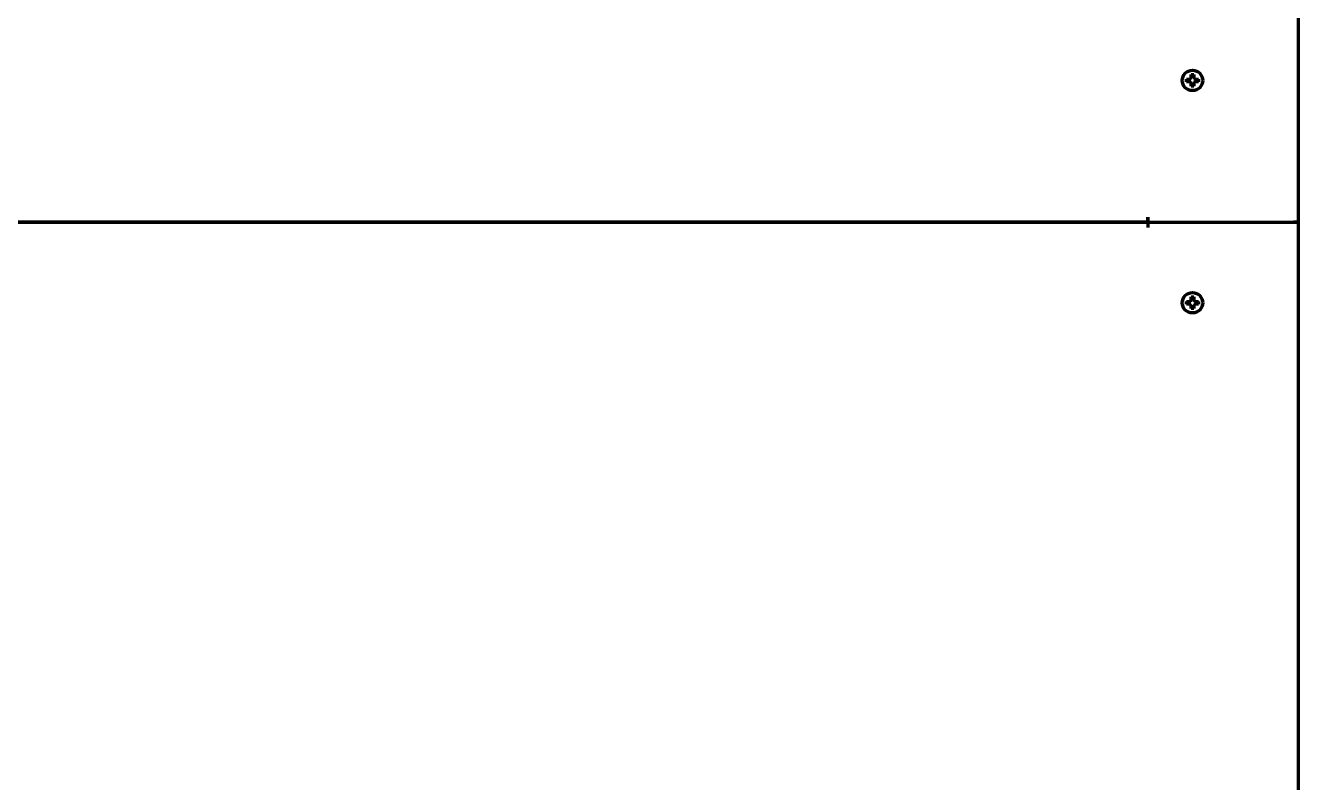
# Model space of a CAD drawing. Header units: inches. Extents: x -2405 to 7588, y 441 to 5654.
# Drawn here: x 2539.3 to 3037.3, y 737.3 to 1033.6 of the extents above; entities that cross this region are included whole.
import ezdxf

# ---------------------------------------------------------------- set-up
doc = ezdxf.new("R2010")
doc.units = ezdxf.units.IN

msp = doc.modelspace()

# ---------------------------------------------------------------- linework, layer by layer
at = {"linetype": 'Continuous', "lineweight": 70}
for p, q in [((3037.28, 956.6), (3037.28, 1443.4)), ((2993.48, 1012.1), (2993.48, 1012.6)), ((2993.48, 1011.6), (2993.48, 1012.1)), ((2998.08, 1012.6), (2998.08, 1012.1)), ((2998.08, 1012.1), (2998.08, 1011.6)), ((2978.28, 956.6), (2201.28, 956.6)), ((2201.28, 956.57), (2978.28, 956.57)), ((2978.28, 956.6), (2978.28, 958.6)), ((2978.3, 958.6), (2978.28, 958.6)), ((2978.28, 956.6), (2978.28, 956.57)), ((2978.28, 956.57), (2978.28, 954.57)), ((2978.3, 958.6), (2978.3, 956.6)), ((2978.3, 956.6), (3035.28, 956.6)), ((2978.3, 956.57), (3035.28, 956.57)), ((2978.3, 956.57), (2978.3, 954.57)), ((2979.78, 956.57), (2979.78, 956.61)), ((3035.28, 956.6), (3037.28, 956.6)), ((3037.28, 956.57), (3035.28, 956.57)), ((3035.78, 956.58), (3035.78, 956.61)), ((3037.28, 621.4), (3037.28, 956.57)), ((2978.3, 954.57), (2978.28, 954.57)), ((2993.48, 925.07), (2993.48, 925.57)), ((2993.48, 924.57), (2993.48, 925.07)), ((2998.08, 925.57), (2998.08, 925.07)), ((2998.08, 925.07), (2998.08, 924.57))]:
    msp.add_line(p, q, dxfattribs=at)
for centre in [(2995.78, 1012.1), (2995.78, 925.07)]:
    msp.add_circle(centre, 4, dxfattribs=at)
for points in [[(2993.48, 1012.6), (2993.68, 1012.6), (2993.89, 1012.6), (2994.21, 1012.6), (2994.32, 1012.6), (2994.55, 1012.6), (2994.66, 1012.6), (2994.78, 1012.6)], [(2995.28, 1009.8), (2995.28, 1010.01), (2995.28, 1010.22), (2995.28, 1010.54), (2995.28, 1010.65), (2995.28, 1010.87), (2995.28, 1010.99), (2995.28, 1011.1)], [(2996.28, 1014.4), (2996.28, 1014.2), (2996.28, 1013.99), (2996.28, 1013.67), (2996.28, 1013.56), (2996.28, 1013.33), (2996.28, 1013.22), (2996.28, 1013.1)], [(2998.08, 1011.6), (2997.87, 1011.6), (2997.66, 1011.6), (2997.34, 1011.6), (2997.23, 1011.6), (2997, 1011.6), (2996.89, 1011.6), (2996.78, 1011.6)], [(2996.28, 927.37), (2996.28, 927.16), (2996.28, 926.95), (2996.28, 926.63), (2996.28, 926.52), (2996.28, 926.3), (2996.28, 926.18), (2996.28, 926.07)], [(2993.48, 925.57), (2993.68, 925.57), (2993.89, 925.57), (2994.21, 925.57), (2994.32, 925.57), (2994.55, 925.57), (2994.66, 925.57), (2994.78, 925.57)], [(2995.28, 922.77), (2995.28, 922.97), (2995.28, 923.18), (2995.28, 923.51), (2995.28, 923.62), (2995.28, 923.84), (2995.28, 923.95), (2995.28, 924.07)], [(2998.08, 924.57), (2997.87, 924.57), (2997.66, 924.57), (2997.34, 924.57), (2997.23, 924.57), (2997, 924.57), (2996.89, 924.57), (2996.78, 924.57)]]:
    msp.add_open_spline(points, degree=3, knots=[0, 0, 0, 0, 0.5, 0.5, 0.75, 0.75, 1, 1, 1, 1], dxfattribs=at)
for points in [[(2994.78, 1011.6), (2994.72, 1011.6), (2994.61, 1011.6), (2994.45, 1011.6), (2994.29, 1011.6), (2994.14, 1011.6), (2993.99, 1011.6), (2993.83, 1011.6), (2993.66, 1011.6), (2993.54, 1011.6), (2993.48, 1011.6)], [(2994.78, 1012.6), (2994.8, 1012.63), (2994.85, 1012.67), (2994.92, 1012.75), (2994.99, 1012.82), (2995.06, 1012.89), (2995.13, 1012.96), (2995.2, 1013.03), (2995.25, 1013.08), (2995.28, 1013.1)], [(2995.28, 1011.1), (2995.25, 1011.13), (2995.2, 1011.18), (2995.12, 1011.25), (2995.05, 1011.33), (2994.98, 1011.4), (2994.91, 1011.46), (2994.84, 1011.53), (2994.8, 1011.58), (2994.78, 1011.6)], [(2995.28, 1013.1), (2995.28, 1013.16), (2995.28, 1013.27), (2995.28, 1013.43), (2995.28, 1013.59), (2995.28, 1013.74), (2995.28, 1013.89), (2995.28, 1014.05), (2995.28, 1014.22), (2995.28, 1014.34), (2995.28, 1014.4)], [(2995.28, 1014.4), (2995.44, 1014.4), (2995.78, 1014.4), (2996.11, 1014.4), (2996.28, 1014.4)], [(2996.28, 1013.1), (2996.3, 1013.08), (2996.35, 1013.03), (2996.43, 1012.95), (2996.5, 1012.88), (2996.57, 1012.81), (2996.64, 1012.74), (2996.71, 1012.67), (2996.75, 1012.63), (2996.78, 1012.6)], [(2996.78, 1011.6), (2996.75, 1011.58), (2996.7, 1011.53), (2996.63, 1011.46), (2996.56, 1011.39), (2996.49, 1011.32), (2996.42, 1011.25), (2996.35, 1011.17), (2996.3, 1011.13), (2996.28, 1011.1)], [(2996.28, 1011.1), (2996.28, 1011.05), (2996.28, 1010.94), (2996.28, 1010.78), (2996.28, 1010.62), (2996.28, 1010.46), (2996.28, 1010.31), (2996.28, 1010.16), (2996.28, 1009.99), (2996.28, 1009.87), (2996.28, 1009.8)], [(2996.78, 1012.6), (2996.83, 1012.6), (2996.94, 1012.6), (2997.1, 1012.6), (2997.26, 1012.6), (2997.41, 1012.6), (2997.57, 1012.6), (2997.72, 1012.6), (2997.89, 1012.6), (2998.01, 1012.6), (2998.08, 1012.6)], [(2996.28, 1009.8), (2996.11, 1009.8), (2995.78, 1009.8), (2995.44, 1009.8), (2995.28, 1009.8)], [(2995.28, 926.07), (2995.28, 926.12), (2995.28, 926.23), (2995.28, 926.39), (2995.28, 926.55), (2995.28, 926.71), (2995.28, 926.86), (2995.28, 927.01), (2995.28, 927.18), (2995.28, 927.3), (2995.28, 927.37)], [(2995.28, 927.37), (2995.44, 927.37), (2995.78, 927.37), (2996.11, 927.37), (2996.28, 927.37)], [(2994.78, 924.57), (2994.72, 924.57), (2994.61, 924.57), (2994.45, 924.57), (2994.29, 924.57), (2994.14, 924.57), (2993.99, 924.57), (2993.83, 924.57), (2993.66, 924.57), (2993.54, 924.57), (2993.48, 924.57)], [(2994.78, 925.57), (2994.8, 925.59), (2994.85, 925.64), (2994.92, 925.71), (2994.99, 925.78), (2995.06, 925.85), (2995.13, 925.92), (2995.2, 926), (2995.25, 926.04), (2995.28, 926.07)], [(2995.28, 924.07), (2995.25, 924.09), (2995.2, 924.14), (2995.12, 924.22), (2995.05, 924.29), (2994.98, 924.36), (2994.91, 924.43), (2994.84, 924.5), (2994.8, 924.54), (2994.78, 924.57)], [(2996.28, 922.77), (2996.11, 922.77), (2995.78, 922.77), (2995.44, 922.77), (2995.28, 922.77)], [(2996.28, 926.07), (2996.3, 926.04), (2996.35, 925.99), (2996.43, 925.92), (2996.5, 925.84), (2996.57, 925.77), (2996.64, 925.71), (2996.71, 925.64), (2996.75, 925.59), (2996.78, 925.57)], [(2996.78, 924.57), (2996.75, 924.54), (2996.7, 924.5), (2996.63, 924.42), (2996.56, 924.35), (2996.49, 924.28), (2996.42, 924.21), (2996.35, 924.14), (2996.3, 924.09), (2996.28, 924.07)], [(2996.28, 924.07), (2996.28, 924.01), (2996.28, 923.91), (2996.28, 923.74), (2996.28, 923.58), (2996.28, 923.43), (2996.28, 923.28), (2996.28, 923.12), (2996.28, 922.95), (2996.28, 922.83), (2996.28, 922.77)], [(2996.78, 925.57), (2996.83, 925.57), (2996.94, 925.57), (2997.1, 925.57), (2997.26, 925.57), (2997.41, 925.57), (2997.57, 925.57), (2997.72, 925.57), (2997.89, 925.57), (2998.01, 925.57), (2998.08, 925.57)]]:
    msp.add_open_spline(points, degree=3, dxfattribs=at)

doc.saveas('drawing.dxf')
